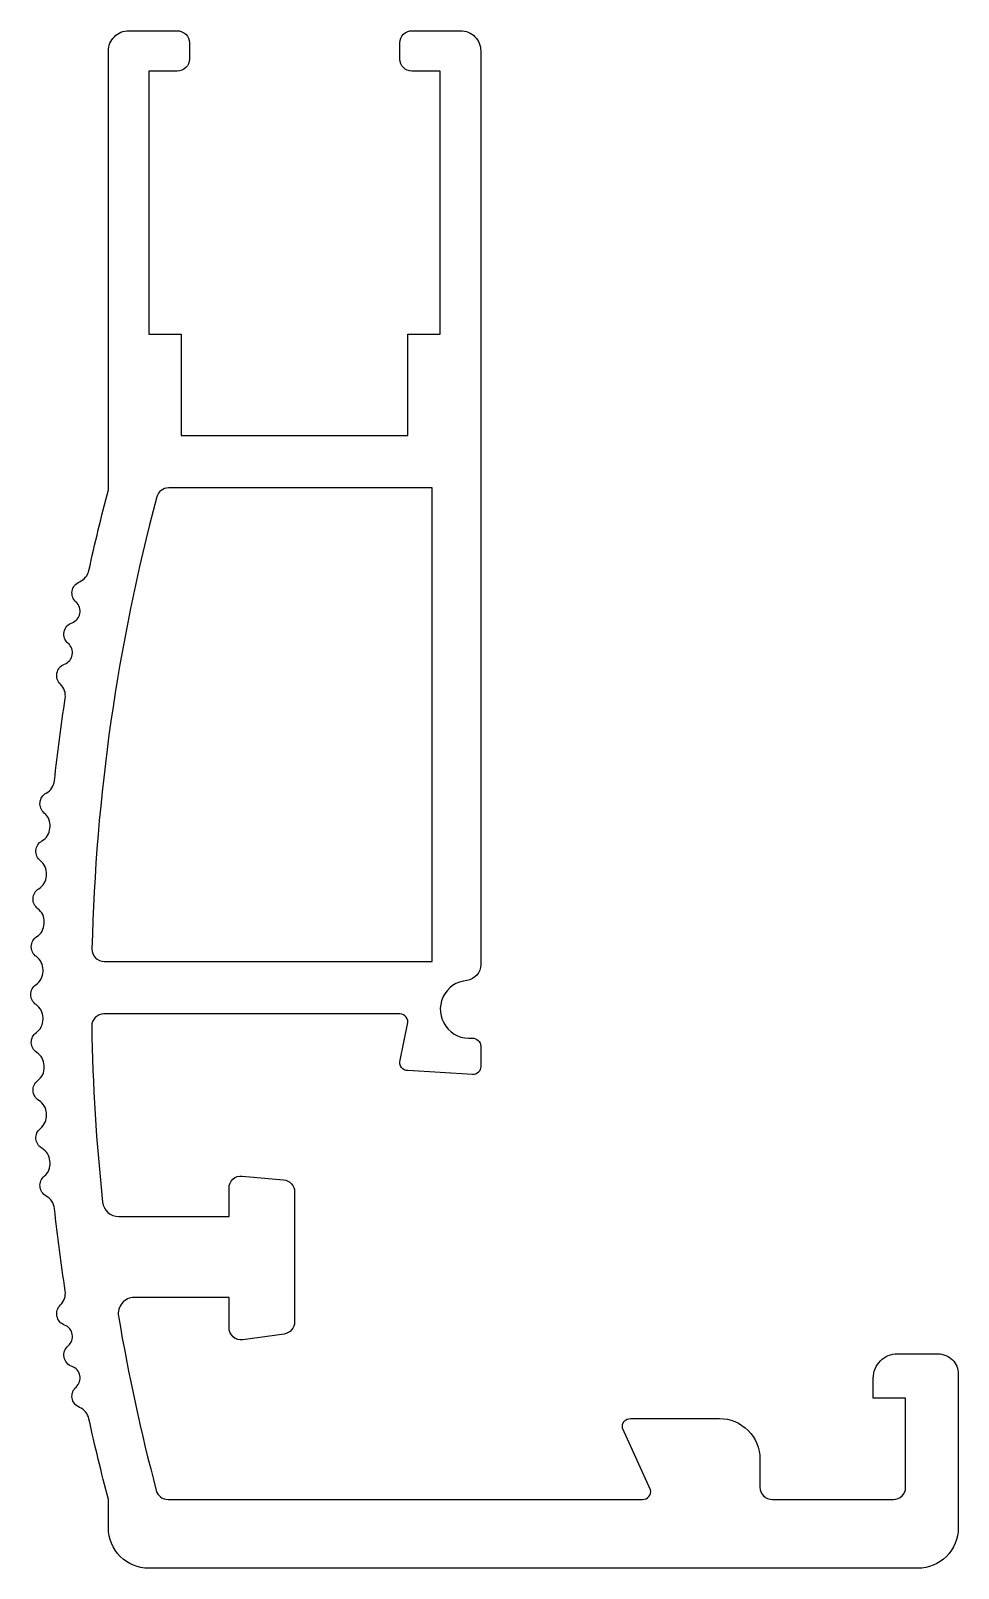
# Model space of a CAD drawing. Extents: x 249.7 to 272.6, y 201.4 to 239.4.
import ezdxf

# ---------------------------------------------------------------- set-up
doc = ezdxf.new("R2010")
doc.units = 0
doc.layers.get('0').update_dxf_attribs({"linetype": 'CONTINUOUS'})

msp = doc.modelspace()

# ---------------------------------------------------------------- linework, layer by layer
for points in [[(249.969, 216.111, -0.000189), (249.97, 216.148, 0.243845), (249.804, 216.477, -0.52597), (249.816, 216.971, 0.243845), (249.997, 217.292, -0.000189), (249.999, 217.329, 0.243845), (249.841, 217.662, -0.52597), (249.865, 218.156, 0.243845), (250.054, 218.472, -0.000189), (250.056, 218.509, 0.243845), (249.907, 218.846, -0.52597), (249.943, 219.339, 0.243845), (250.139, 219.65, -0.000189), (250.142, 219.687, 0.243845), (250.001, 220.027, -0.52597), (250.049, 220.519, 0.243845), (250.253, 220.826, -0.010496), (250.517, 222.861, 0.243845), (250.399, 223.209, -0.553113), (250.502, 223.707, 0.573828), (250.591, 224.217, -0.580894), (250.686, 224.73, 0.573828), (250.786, 225.238, -0.553113), (250.868, 225.74, 0.243845), (251.103, 226.023, -0.010496), (251.586, 228.017), (251.586, 238.861, -0.414214), (252.086, 239.361), (253.286, 239.361, -0.414214), (253.586, 239.061), (253.586, 238.661, -0.414214), (253.286, 238.361), (252.586, 238.361), (252.586, 231.861), (253.386, 231.861), (253.386, 229.361), (258.986, 229.361), (258.986, 231.861), (259.786, 231.861), (259.786, 238.361), (259.086, 238.361, -0.414214), (258.786, 238.661), (258.786, 239.061, -0.414214), (259.086, 239.361), (260.286, 239.361, -0.414214), (260.786, 238.861), (260.786, 216.285, -0.372659), (260.443, 215.889, 1.012087), (260.579, 214.463, -0.424104), (260.786, 214.263), (260.786, 213.761, -0.414214), (260.586, 213.561), (258.986, 213.661, -0.498786), (258.793, 213.916), (258.978, 214.806, 0.498786), (258.786, 215.061), (251.472, 215.061, 0.419033), (251.172, 214.756, 0.022831), (251.442, 210.412, 0.383), (251.84, 210.055), (254.565, 210.055), (254.565, 210.757, -0.44107), (254.892, 211.055), (255.913, 210.962, -0.387857), (256.186, 210.664), (256.186, 207.447, -0.374511), (255.927, 207.15), (254.906, 207.009, -0.455063), (254.565, 207.306), (254.565, 208.055), (252.228, 208.055, 0.464177), (251.834, 207.589, 0.023109), (252.768, 203.284, 0.339971), (253.058, 203.061), (264.786, 203.061, 0.470261), (264.982, 203.298), (264.289, 204.824, -0.470261), (264.486, 205.061), (266.686, 205.061, -0.414214), (267.686, 204.061), (267.686, 203.361, 0.414214), (267.986, 203.061), (270.986, 203.061, 0.414214), (271.286, 203.361), (271.286, 205.561), (270.486, 205.561), (270.486, 206.061, -0.414214), (271.086, 206.661), (272.086, 206.661, -0.414214), (272.586, 206.161), (272.586, 202.361, -0.414214), (271.586, 201.361), (252.586, 201.361, -0.414214), (251.586, 202.361), (251.586, 203.061, -0.010496), (251.103, 205.056, 0.243845), (250.868, 205.338, -0.553113), (250.786, 205.84, 0.573828), (250.686, 206.348, -0.580894), (250.591, 206.861, 0.573828), (250.502, 207.371, -0.553113), (250.399, 207.869, 0.243845), (250.517, 208.217, -0.010496), (250.253, 210.252, 0.243845), (250.049, 210.559, -0.52597), (250.001, 211.051, 0.243845), (250.142, 211.391, -0.000189), (250.139, 211.428, 0.243845), (249.943, 211.74, -0.52597), (249.907, 212.233, 0.243845), (250.056, 212.569, -0.000189), (250.054, 212.606, 0.243845), (249.865, 212.922, -0.52597), (249.841, 213.416, 0.243845), (249.999, 213.749, -0.000189), (249.997, 213.786, 0.243845), (249.816, 214.107, -0.52597), (249.804, 214.601, 0.243845), (249.97, 214.93, -0.000189), (249.969, 214.967, 0.243845), (249.796, 215.292, -0.52597), (249.796, 215.786, 0.243845)], [(251.179, 216.668, 0.421166), (251.479, 216.361), (259.586, 216.361), (259.586, 228.061), (253.069, 228.061, 0.339705), (252.78, 227.838, 0.059375)]]:
    msp.add_lwpolyline(points, format="xyb", close=True)

doc.saveas('drawing.dxf')
